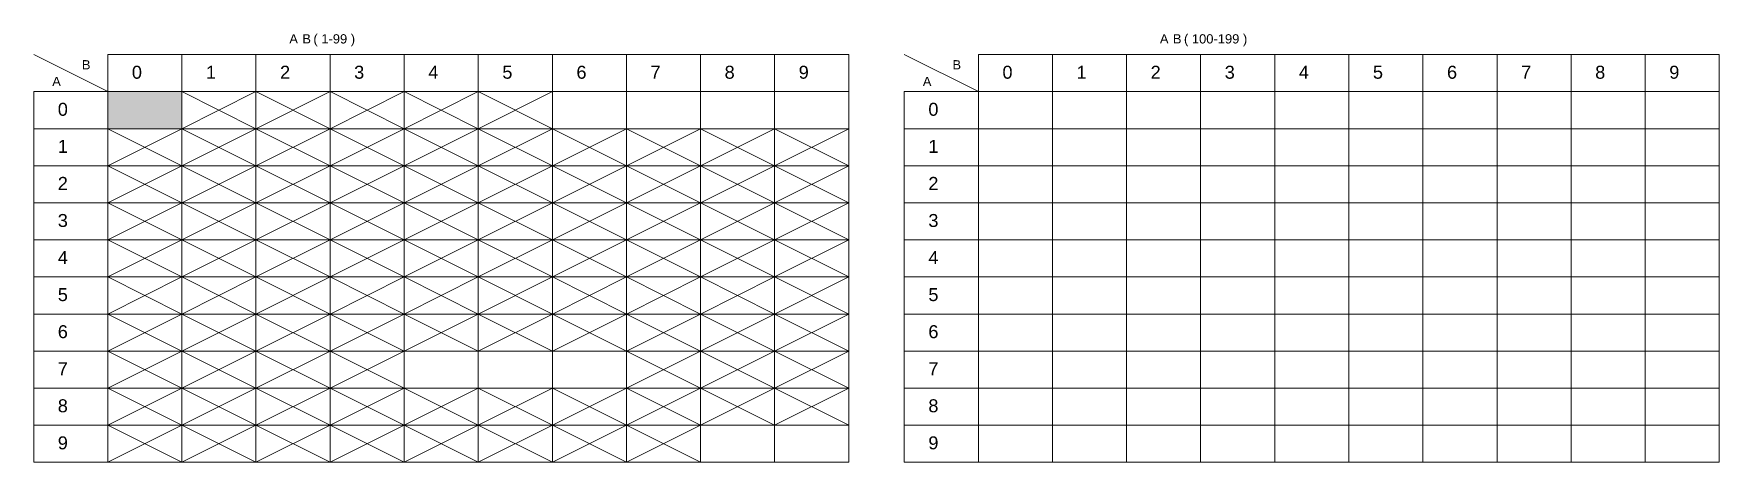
# Model space of a CAD drawing. Header units: millimetres. Extents: x 1900 to 5196, y 1354 to 2616.
# Drawn here: x 2030 to 2485, y 2500 to 2615.6 of the extents above; entities that cross this region are included whole.
import ezdxf

# ---------------------------------------------------------------- set-up
doc = ezdxf.new("R2010")
doc.units = ezdxf.units.MM
doc.layers.get('0').update_dxf_attribs({"lineweight": 20})
doc.layers.add('Маркировка', color=7, linetype='Continuous', lineweight=25)
doc.styles.get("Standard").update_dxf_attribs({"font": 'arial.ttf'})

msp = doc.modelspace()

# ---------------------------------------------------------------- hatches: boundary and pattern name
at = {"true_color": 0xffffff}
h = msp.add_hatch(color=7, dxfattribs=at)
h.dxf.hatch_style = 1
h.paths.add_polyline_path([(2070, 2600), (2050, 2600), (2050, 2590), (2070, 2590)])

# ---------------------------------------------------------------- linework, layer by layer
for p, q in [((2030, 2610), (2050, 2600)), ((2265, 2610), (2285, 2600)), ((2070, 2600), (2090, 2590)), ((2090, 2600), (2070, 2590)), ((2090, 2600), (2110, 2590)), ((2110, 2600), (2090, 2590)), ((2110, 2600), (2130, 2590)), ((2130, 2600), (2110, 2590)), ((2130, 2600), (2150, 2590)), ((2150, 2600), (2130, 2590)), ((2150, 2600), (2170, 2590)), ((2170, 2600), (2150, 2590)), ((2050, 2590), (2070, 2580)), ((2070, 2590), (2050, 2580)), ((2070, 2590), (2090, 2580)), ((2090, 2590), (2070, 2580)), ((2090, 2590), (2110, 2580)), ((2110, 2590), (2090, 2580)), ((2110, 2590), (2130, 2580)), ((2130, 2590), (2110, 2580)), ((2130, 2590), (2150, 2580)), ((2150, 2590), (2130, 2580)), ((2150, 2590), (2170, 2580)), ((2170, 2590), (2150, 2580)), ((2170, 2590), (2190, 2580)), ((2190, 2590), (2170, 2580)), ((2190, 2590), (2210, 2580)), ((2210, 2590), (2190, 2580)), ((2210, 2590), (2230, 2580)), ((2230, 2590), (2210, 2580)), ((2230, 2590), (2250, 2580)), ((2250, 2590), (2230, 2580)), ((2050, 2580), (2070, 2570)), ((2070, 2580), (2050, 2570)), ((2070, 2580), (2090, 2570)), ((2090, 2580), (2070, 2570)), ((2090, 2580), (2110, 2570)), ((2110, 2580), (2090, 2570)), ((2110, 2580), (2130, 2570)), ((2130, 2580), (2110, 2570)), ((2130, 2580), (2150, 2570)), ((2150, 2580), (2130, 2570)), ((2150, 2580), (2170, 2570)), ((2170, 2580), (2150, 2570)), ((2170, 2580), (2190, 2570)), ((2190, 2580), (2170, 2570)), ((2190, 2580), (2210, 2570)), ((2210, 2580), (2190, 2570)), ((2210, 2580), (2230, 2570)), ((2230, 2580), (2210, 2570)), ((2230, 2580), (2250, 2570)), ((2250, 2580), (2230, 2570)), ((2050, 2570), (2070, 2560)), ((2070, 2570), (2050, 2560)), ((2070, 2570), (2090, 2560)), ((2090, 2570), (2070, 2560)), ((2090, 2570), (2110, 2560)), ((2110, 2570), (2090, 2560)), ((2110, 2570), (2130, 2560)), ((2130, 2570), (2110, 2560)), ((2130, 2570), (2150, 2560)), ((2150, 2570), (2130, 2560)), ((2150, 2570), (2170, 2560)), ((2170, 2570), (2150, 2560)), ((2170, 2570), (2190, 2560)), ((2190, 2570), (2170, 2560)), ((2190, 2570), (2210, 2560)), ((2210, 2570), (2190, 2560)), ((2210, 2570), (2230, 2560)), ((2230, 2570), (2210, 2560)), ((2230, 2570), (2250, 2560)), ((2250, 2570), (2230, 2560)), ((2050, 2560), (2070, 2550)), ((2070, 2560), (2050, 2550)), ((2070, 2560), (2090, 2550)), ((2090, 2560), (2070, 2550)), ((2090, 2560), (2110, 2550)), ((2110, 2560), (2090, 2550)), ((2110, 2560), (2130, 2550)), ((2130, 2560), (2110, 2550)), ((2130, 2560), (2150, 2550)), ((2150, 2560), (2130, 2550)), ((2150, 2560), (2170, 2550)), ((2170, 2560), (2150, 2550)), ((2170, 2560), (2190, 2550)), ((2190, 2560), (2170, 2550)), ((2190, 2560), (2210, 2550)), ((2210, 2560), (2190, 2550)), ((2210, 2560), (2230, 2550)), ((2230, 2560), (2210, 2550)), ((2230, 2560), (2250, 2550)), ((2250, 2560), (2230, 2550)), ((2050, 2550), (2070, 2540)), ((2070, 2550), (2050, 2540)), ((2070, 2550), (2090, 2540)), ((2090, 2550), (2070, 2540)), ((2090, 2550), (2110, 2540)), ((2110, 2550), (2090, 2540)), ((2110, 2550), (2130, 2540)), ((2130, 2550), (2110, 2540)), ((2130, 2550), (2150, 2540)), ((2150, 2550), (2130, 2540)), ((2150, 2550), (2170, 2540)), ((2170, 2550), (2150, 2540)), ((2170, 2550), (2190, 2540)), ((2190, 2550), (2170, 2540)), ((2190, 2550), (2210, 2540)), ((2210, 2550), (2190, 2540)), ((2210, 2550), (2230, 2540)), ((2230, 2550), (2210, 2540)), ((2230, 2550), (2250, 2540)), ((2250, 2550), (2230, 2540)), ((2050, 2540), (2070, 2530)), ((2070, 2540), (2050, 2530)), ((2070, 2540), (2090, 2530)), ((2090, 2540), (2070, 2530)), ((2090, 2540), (2110, 2530)), ((2110, 2540), (2090, 2530)), ((2110, 2540), (2130, 2530)), ((2130, 2540), (2110, 2530)), ((2130, 2540), (2150, 2530)), ((2150, 2540), (2130, 2530)), ((2150, 2540), (2170, 2530)), ((2170, 2540), (2150, 2530)), ((2170, 2540), (2190, 2530)), ((2190, 2540), (2170, 2530)), ((2190, 2540), (2210, 2530)), ((2210, 2540), (2190, 2530)), ((2210, 2540), (2230, 2530)), ((2230, 2540), (2210, 2530)), ((2230, 2540), (2250, 2530)), ((2250, 2540), (2230, 2530)), ((2050, 2530), (2070, 2520)), ((2070, 2530), (2050, 2520)), ((2070, 2530), (2090, 2520)), ((2090, 2530), (2070, 2520)), ((2090, 2530), (2110, 2520)), ((2110, 2530), (2090, 2520)), ((2110, 2530), (2130, 2520)), ((2130, 2530), (2110, 2520)), ((2190, 2530), (2210, 2520)), ((2210, 2530), (2190, 2520)), ((2210, 2530), (2230, 2520)), ((2230, 2530), (2210, 2520)), ((2230, 2530), (2250, 2520)), ((2250, 2530), (2230, 2520)), ((2050, 2520), (2070, 2510)), ((2070, 2520), (2050, 2510)), ((2070, 2520), (2090, 2510)), ((2090, 2520), (2070, 2510)), ((2090, 2520), (2110, 2510)), ((2110, 2520), (2090, 2510)), ((2110, 2520), (2130, 2510)), ((2130, 2520), (2110, 2510)), ((2130, 2520), (2150, 2510)), ((2150, 2520), (2130, 2510)), ((2150, 2520), (2170, 2510)), ((2170, 2520), (2150, 2510)), ((2170, 2520), (2190, 2510)), ((2190, 2520), (2170, 2510)), ((2190, 2520), (2210, 2510)), ((2210, 2520), (2190, 2510)), ((2210, 2520), (2230, 2510)), ((2230, 2520), (2210, 2510)), ((2230, 2520), (2250, 2510)), ((2250, 2520), (2230, 2510)), ((2050, 2510), (2070, 2500)), ((2070, 2510), (2050, 2500)), ((2070, 2510), (2090, 2500)), ((2090, 2510), (2070, 2500)), ((2090, 2510), (2110, 2500)), ((2110, 2510), (2090, 2500)), ((2110, 2510), (2130, 2500)), ((2130, 2510), (2110, 2500)), ((2130, 2510), (2150, 2500)), ((2150, 2510), (2130, 2500)), ((2150, 2510), (2170, 2500)), ((2170, 2510), (2150, 2500)), ((2170, 2510), (2190, 2500)), ((2190, 2510), (2170, 2500)), ((2190, 2510), (2210, 2500)), ((2210, 2510), (2190, 2500))]:
    msp.add_line(p, q)
for points in [[(2050, 2610), (2070, 2610), (2070, 2600), (2050, 2600)], [(2070, 2610), (2090, 2610), (2090, 2600), (2070, 2600)], [(2090, 2610), (2110, 2610), (2110, 2600), (2090, 2600)], [(2110, 2610), (2130, 2610), (2130, 2600), (2110, 2600)], [(2130, 2610), (2150, 2610), (2150, 2600), (2130, 2600)], [(2150, 2610), (2170, 2610), (2170, 2600), (2150, 2600)], [(2170, 2610), (2190, 2610), (2190, 2600), (2170, 2600)], [(2190, 2610), (2210, 2610), (2210, 2600), (2190, 2600)], [(2210, 2610), (2230, 2610), (2230, 2600), (2210, 2600)], [(2230, 2610), (2250, 2610), (2250, 2600), (2230, 2600)], [(2285, 2610), (2305, 2610), (2305, 2600), (2285, 2600)], [(2305, 2610), (2325, 2610), (2325, 2600), (2305, 2600)], [(2325, 2610), (2345, 2610), (2345, 2600), (2325, 2600)], [(2345, 2610), (2365, 2610), (2365, 2600), (2345, 2600)], [(2365, 2610), (2385, 2610), (2385, 2600), (2365, 2600)], [(2385, 2610), (2405, 2610), (2405, 2600), (2385, 2600)], [(2405, 2610), (2425, 2610), (2425, 2600), (2405, 2600)], [(2425, 2610), (2445, 2610), (2445, 2600), (2425, 2600)], [(2445, 2610), (2465, 2610), (2465, 2600), (2445, 2600)], [(2465, 2610), (2485, 2610), (2485, 2600), (2465, 2600)], [(2030, 2600), (2050, 2600), (2050, 2590), (2030, 2590)], [(2050, 2600), (2070, 2600), (2070, 2590), (2050, 2590)], [(2070, 2600), (2090, 2600), (2090, 2590), (2070, 2590)], [(2090, 2600), (2110, 2600), (2110, 2590), (2090, 2590)], [(2110, 2600), (2130, 2600), (2130, 2590), (2110, 2590)], [(2130, 2600), (2150, 2600), (2150, 2590), (2130, 2590)], [(2150, 2600), (2170, 2600), (2170, 2590), (2150, 2590)], [(2170, 2600), (2190, 2600), (2190, 2590), (2170, 2590)], [(2190, 2600), (2210, 2600), (2210, 2590), (2190, 2590)], [(2210, 2600), (2230, 2600), (2230, 2590), (2210, 2590)], [(2230, 2600), (2250, 2600), (2250, 2590), (2230, 2590)], [(2265, 2600), (2285, 2600), (2285, 2590), (2265, 2590)], [(2285, 2600), (2305, 2600), (2305, 2590), (2285, 2590)], [(2305, 2600), (2325, 2600), (2325, 2590), (2305, 2590)], [(2325, 2600), (2345, 2600), (2345, 2590), (2325, 2590)], [(2345, 2600), (2365, 2600), (2365, 2590), (2345, 2590)], [(2365, 2600), (2385, 2600), (2385, 2590), (2365, 2590)], [(2385, 2600), (2405, 2600), (2405, 2590), (2385, 2590)], [(2405, 2600), (2425, 2600), (2425, 2590), (2405, 2590)], [(2425, 2600), (2445, 2600), (2445, 2590), (2425, 2590)], [(2445, 2600), (2465, 2600), (2465, 2590), (2445, 2590)], [(2465, 2600), (2485, 2600), (2485, 2590), (2465, 2590)], [(2030, 2590), (2050, 2590), (2050, 2580), (2030, 2580)], [(2050, 2590), (2070, 2590), (2070, 2580), (2050, 2580)], [(2070, 2590), (2090, 2590), (2090, 2580), (2070, 2580)], [(2090, 2590), (2110, 2590), (2110, 2580), (2090, 2580)], [(2110, 2590), (2130, 2590), (2130, 2580), (2110, 2580)], [(2130, 2590), (2150, 2590), (2150, 2580), (2130, 2580)], [(2150, 2590), (2170, 2590), (2170, 2580), (2150, 2580)], [(2170, 2590), (2190, 2590), (2190, 2580), (2170, 2580)], [(2190, 2590), (2210, 2590), (2210, 2580), (2190, 2580)], [(2210, 2590), (2230, 2590), (2230, 2580), (2210, 2580)], [(2230, 2590), (2250, 2590), (2250, 2580), (2230, 2580)], [(2265, 2590), (2285, 2590), (2285, 2580), (2265, 2580)], [(2285, 2590), (2305, 2590), (2305, 2580), (2285, 2580)], [(2305, 2590), (2325, 2590), (2325, 2580), (2305, 2580)], [(2325, 2590), (2345, 2590), (2345, 2580), (2325, 2580)], [(2345, 2590), (2365, 2590), (2365, 2580), (2345, 2580)], [(2365, 2590), (2385, 2590), (2385, 2580), (2365, 2580)], [(2385, 2590), (2405, 2590), (2405, 2580), (2385, 2580)], [(2405, 2590), (2425, 2590), (2425, 2580), (2405, 2580)], [(2425, 2590), (2445, 2590), (2445, 2580), (2425, 2580)], [(2445, 2590), (2465, 2590), (2465, 2580), (2445, 2580)], [(2465, 2590), (2485, 2590), (2485, 2580), (2465, 2580)], [(2030, 2580), (2050, 2580), (2050, 2570), (2030, 2570)], [(2050, 2580), (2070, 2580), (2070, 2570), (2050, 2570)], [(2070, 2580), (2090, 2580), (2090, 2570), (2070, 2570)], [(2090, 2580), (2110, 2580), (2110, 2570), (2090, 2570)], [(2110, 2580), (2130, 2580), (2130, 2570), (2110, 2570)], [(2130, 2580), (2150, 2580), (2150, 2570), (2130, 2570)], [(2150, 2580), (2170, 2580), (2170, 2570), (2150, 2570)], [(2170, 2580), (2190, 2580), (2190, 2570), (2170, 2570)], [(2190, 2580), (2210, 2580), (2210, 2570), (2190, 2570)], [(2210, 2580), (2230, 2580), (2230, 2570), (2210, 2570)], [(2230, 2580), (2250, 2580), (2250, 2570), (2230, 2570)], [(2265, 2580), (2285, 2580), (2285, 2570), (2265, 2570)], [(2285, 2580), (2305, 2580), (2305, 2570), (2285, 2570)], [(2305, 2580), (2325, 2580), (2325, 2570), (2305, 2570)], [(2325, 2580), (2345, 2580), (2345, 2570), (2325, 2570)], [(2345, 2580), (2365, 2580), (2365, 2570), (2345, 2570)], [(2365, 2580), (2385, 2580), (2385, 2570), (2365, 2570)], [(2385, 2580), (2405, 2580), (2405, 2570), (2385, 2570)], [(2405, 2580), (2425, 2580), (2425, 2570), (2405, 2570)], [(2425, 2580), (2445, 2580), (2445, 2570), (2425, 2570)], [(2445, 2580), (2465, 2580), (2465, 2570), (2445, 2570)], [(2465, 2580), (2485, 2580), (2485, 2570), (2465, 2570)], [(2030, 2570), (2050, 2570), (2050, 2560), (2030, 2560)], [(2050, 2570), (2070, 2570), (2070, 2560), (2050, 2560)], [(2070, 2570), (2090, 2570), (2090, 2560), (2070, 2560)], [(2090, 2570), (2110, 2570), (2110, 2560), (2090, 2560)], [(2110, 2570), (2130, 2570), (2130, 2560), (2110, 2560)], [(2130, 2570), (2150, 2570), (2150, 2560), (2130, 2560)], [(2150, 2570), (2170, 2570), (2170, 2560), (2150, 2560)], [(2170, 2570), (2190, 2570), (2190, 2560), (2170, 2560)], [(2190, 2570), (2210, 2570), (2210, 2560), (2190, 2560)], [(2210, 2570), (2230, 2570), (2230, 2560), (2210, 2560)], [(2230, 2570), (2250, 2570), (2250, 2560), (2230, 2560)], [(2265, 2570), (2285, 2570), (2285, 2560), (2265, 2560)], [(2285, 2570), (2305, 2570), (2305, 2560), (2285, 2560)], [(2305, 2570), (2325, 2570), (2325, 2560), (2305, 2560)], [(2325, 2570), (2345, 2570), (2345, 2560), (2325, 2560)], [(2345, 2570), (2365, 2570), (2365, 2560), (2345, 2560)], [(2365, 2570), (2385, 2570), (2385, 2560), (2365, 2560)], [(2385, 2570), (2405, 2570), (2405, 2560), (2385, 2560)], [(2405, 2570), (2425, 2570), (2425, 2560), (2405, 2560)], [(2425, 2570), (2445, 2570), (2445, 2560), (2425, 2560)], [(2445, 2570), (2465, 2570), (2465, 2560), (2445, 2560)], [(2465, 2570), (2485, 2570), (2485, 2560), (2465, 2560)], [(2030, 2560), (2050, 2560), (2050, 2550), (2030, 2550)], [(2050, 2560), (2070, 2560), (2070, 2550), (2050, 2550)], [(2070, 2560), (2090, 2560), (2090, 2550), (2070, 2550)], [(2090, 2560), (2110, 2560), (2110, 2550), (2090, 2550)], [(2110, 2560), (2130, 2560), (2130, 2550), (2110, 2550)], [(2130, 2560), (2150, 2560), (2150, 2550), (2130, 2550)], [(2150, 2560), (2170, 2560), (2170, 2550), (2150, 2550)], [(2170, 2560), (2190, 2560), (2190, 2550), (2170, 2550)], [(2190, 2560), (2210, 2560), (2210, 2550), (2190, 2550)], [(2210, 2560), (2230, 2560), (2230, 2550), (2210, 2550)], [(2230, 2560), (2250, 2560), (2250, 2550), (2230, 2550)], [(2265, 2560), (2285, 2560), (2285, 2550), (2265, 2550)], [(2285, 2560), (2305, 2560), (2305, 2550), (2285, 2550)], [(2305, 2560), (2325, 2560), (2325, 2550), (2305, 2550)], [(2325, 2560), (2345, 2560), (2345, 2550), (2325, 2550)], [(2345, 2560), (2365, 2560), (2365, 2550), (2345, 2550)], [(2365, 2560), (2385, 2560), (2385, 2550), (2365, 2550)], [(2385, 2560), (2405, 2560), (2405, 2550), (2385, 2550)], [(2405, 2560), (2425, 2560), (2425, 2550), (2405, 2550)], [(2425, 2560), (2445, 2560), (2445, 2550), (2425, 2550)], [(2445, 2560), (2465, 2560), (2465, 2550), (2445, 2550)], [(2465, 2560), (2485, 2560), (2485, 2550), (2465, 2550)], [(2030, 2550), (2050, 2550), (2050, 2540), (2030, 2540)], [(2050, 2550), (2070, 2550), (2070, 2540), (2050, 2540)], [(2070, 2550), (2090, 2550), (2090, 2540), (2070, 2540)], [(2090, 2550), (2110, 2550), (2110, 2540), (2090, 2540)], [(2110, 2550), (2130, 2550), (2130, 2540), (2110, 2540)], [(2130, 2550), (2150, 2550), (2150, 2540), (2130, 2540)], [(2150, 2550), (2170, 2550), (2170, 2540), (2150, 2540)], [(2170, 2550), (2190, 2550), (2190, 2540), (2170, 2540)], [(2190, 2550), (2210, 2550), (2210, 2540), (2190, 2540)], [(2210, 2550), (2230, 2550), (2230, 2540), (2210, 2540)], [(2230, 2550), (2250, 2550), (2250, 2540), (2230, 2540)], [(2265, 2550), (2285, 2550), (2285, 2540), (2265, 2540)], [(2285, 2550), (2305, 2550), (2305, 2540), (2285, 2540)], [(2305, 2550), (2325, 2550), (2325, 2540), (2305, 2540)], [(2325, 2550), (2345, 2550), (2345, 2540), (2325, 2540)], [(2345, 2550), (2365, 2550), (2365, 2540), (2345, 2540)], [(2365, 2550), (2385, 2550), (2385, 2540), (2365, 2540)], [(2385, 2550), (2405, 2550), (2405, 2540), (2385, 2540)], [(2405, 2550), (2425, 2550), (2425, 2540), (2405, 2540)], [(2425, 2550), (2445, 2550), (2445, 2540), (2425, 2540)], [(2445, 2550), (2465, 2550), (2465, 2540), (2445, 2540)], [(2465, 2550), (2485, 2550), (2485, 2540), (2465, 2540)], [(2030, 2540), (2050, 2540), (2050, 2530), (2030, 2530)], [(2050, 2540), (2070, 2540), (2070, 2530), (2050, 2530)], [(2070, 2540), (2090, 2540), (2090, 2530), (2070, 2530)], [(2090, 2540), (2110, 2540), (2110, 2530), (2090, 2530)], [(2110, 2540), (2130, 2540), (2130, 2530), (2110, 2530)], [(2130, 2540), (2150, 2540), (2150, 2530), (2130, 2530)], [(2150, 2540), (2170, 2540), (2170, 2530), (2150, 2530)], [(2170, 2540), (2190, 2540), (2190, 2530), (2170, 2530)], [(2190, 2540), (2210, 2540), (2210, 2530), (2190, 2530)], [(2210, 2540), (2230, 2540), (2230, 2530), (2210, 2530)], [(2230, 2540), (2250, 2540), (2250, 2530), (2230, 2530)], [(2265, 2540), (2285, 2540), (2285, 2530), (2265, 2530)], [(2285, 2540), (2305, 2540), (2305, 2530), (2285, 2530)], [(2305, 2540), (2325, 2540), (2325, 2530), (2305, 2530)], [(2325, 2540), (2345, 2540), (2345, 2530), (2325, 2530)], [(2345, 2540), (2365, 2540), (2365, 2530), (2345, 2530)], [(2365, 2540), (2385, 2540), (2385, 2530), (2365, 2530)], [(2385, 2540), (2405, 2540), (2405, 2530), (2385, 2530)], [(2405, 2540), (2425, 2540), (2425, 2530), (2405, 2530)], [(2425, 2540), (2445, 2540), (2445, 2530), (2425, 2530)], [(2445, 2540), (2465, 2540), (2465, 2530), (2445, 2530)], [(2465, 2540), (2485, 2540), (2485, 2530), (2465, 2530)], [(2030, 2530), (2050, 2530), (2050, 2520), (2030, 2520)], [(2050, 2530), (2070, 2530), (2070, 2520), (2050, 2520)], [(2070, 2530), (2090, 2530), (2090, 2520), (2070, 2520)], [(2090, 2530), (2110, 2530), (2110, 2520), (2090, 2520)], [(2110, 2530), (2130, 2530), (2130, 2520), (2110, 2520)], [(2130, 2530), (2150, 2530), (2150, 2520), (2130, 2520)], [(2150, 2530), (2170, 2530), (2170, 2520), (2150, 2520)], [(2170, 2530), (2190, 2530), (2190, 2520), (2170, 2520)], [(2190, 2530), (2210, 2530), (2210, 2520), (2190, 2520)], [(2210, 2530), (2230, 2530), (2230, 2520), (2210, 2520)], [(2230, 2530), (2250, 2530), (2250, 2520), (2230, 2520)], [(2265, 2530), (2285, 2530), (2285, 2520), (2265, 2520)], [(2285, 2530), (2305, 2530), (2305, 2520), (2285, 2520)], [(2305, 2530), (2325, 2530), (2325, 2520), (2305, 2520)], [(2325, 2530), (2345, 2530), (2345, 2520), (2325, 2520)], [(2345, 2530), (2365, 2530), (2365, 2520), (2345, 2520)], [(2365, 2530), (2385, 2530), (2385, 2520), (2365, 2520)], [(2385, 2530), (2405, 2530), (2405, 2520), (2385, 2520)], [(2405, 2530), (2425, 2530), (2425, 2520), (2405, 2520)], [(2425, 2530), (2445, 2530), (2445, 2520), (2425, 2520)], [(2445, 2530), (2465, 2530), (2465, 2520), (2445, 2520)], [(2465, 2530), (2485, 2530), (2485, 2520), (2465, 2520)], [(2030, 2520), (2050, 2520), (2050, 2510), (2030, 2510)], [(2050, 2520), (2070, 2520), (2070, 2510), (2050, 2510)], [(2070, 2520), (2090, 2520), (2090, 2510), (2070, 2510)], [(2090, 2520), (2110, 2520), (2110, 2510), (2090, 2510)], [(2110, 2520), (2130, 2520), (2130, 2510), (2110, 2510)], [(2130, 2520), (2150, 2520), (2150, 2510), (2130, 2510)], [(2150, 2520), (2170, 2520), (2170, 2510), (2150, 2510)], [(2170, 2520), (2190, 2520), (2190, 2510), (2170, 2510)], [(2190, 2520), (2210, 2520), (2210, 2510), (2190, 2510)], [(2210, 2520), (2230, 2520), (2230, 2510), (2210, 2510)], [(2230, 2520), (2250, 2520), (2250, 2510), (2230, 2510)], [(2265, 2520), (2285, 2520), (2285, 2510), (2265, 2510)], [(2285, 2520), (2305, 2520), (2305, 2510), (2285, 2510)], [(2305, 2520), (2325, 2520), (2325, 2510), (2305, 2510)], [(2325, 2520), (2345, 2520), (2345, 2510), (2325, 2510)], [(2345, 2520), (2365, 2520), (2365, 2510), (2345, 2510)], [(2365, 2520), (2385, 2520), (2385, 2510), (2365, 2510)], [(2385, 2520), (2405, 2520), (2405, 2510), (2385, 2510)], [(2405, 2520), (2425, 2520), (2425, 2510), (2405, 2510)], [(2425, 2520), (2445, 2520), (2445, 2510), (2425, 2510)], [(2445, 2520), (2465, 2520), (2465, 2510), (2445, 2510)], [(2465, 2520), (2485, 2520), (2485, 2510), (2465, 2510)], [(2030, 2510), (2050, 2510), (2050, 2500), (2030, 2500)], [(2050, 2510), (2070, 2510), (2070, 2500), (2050, 2500)], [(2070, 2510), (2090, 2510), (2090, 2500), (2070, 2500)], [(2090, 2510), (2110, 2510), (2110, 2500), (2090, 2500)], [(2110, 2510), (2130, 2510), (2130, 2500), (2110, 2500)], [(2130, 2510), (2150, 2510), (2150, 2500), (2130, 2500)], [(2150, 2510), (2170, 2510), (2170, 2500), (2150, 2500)], [(2170, 2510), (2190, 2510), (2190, 2500), (2170, 2500)], [(2190, 2510), (2210, 2510), (2210, 2500), (2190, 2500)], [(2210, 2510), (2230, 2510), (2230, 2500), (2210, 2500)], [(2230, 2510), (2250, 2510), (2250, 2500), (2230, 2500)], [(2265, 2510), (2285, 2510), (2285, 2500), (2265, 2500)], [(2285, 2510), (2305, 2510), (2305, 2500), (2285, 2500)], [(2305, 2510), (2325, 2510), (2325, 2500), (2305, 2500)], [(2325, 2510), (2345, 2510), (2345, 2500), (2325, 2500)], [(2345, 2510), (2365, 2510), (2365, 2500), (2345, 2500)], [(2365, 2510), (2385, 2510), (2385, 2500), (2365, 2500)], [(2385, 2510), (2405, 2510), (2405, 2500), (2385, 2500)], [(2405, 2510), (2425, 2510), (2425, 2500), (2405, 2500)], [(2425, 2510), (2445, 2510), (2445, 2500), (2425, 2500)], [(2445, 2510), (2465, 2510), (2465, 2500), (2445, 2500)], [(2465, 2510), (2485, 2510), (2485, 2500), (2465, 2500)]]:
    msp.add_lwpolyline(points, close=True)

# ---------------------------------------------------------------- texts
at = {"layer": 'Маркировка'}
for s, height, p in [('A', 2.5, (2099, 2613)), ('B', 2.5, (2102.5, 2613)), ('( 1-99 )', 2.5, (2105.5, 2613)), ('A', 2.5, (2334, 2613)), ('B', 2.5, (2337.5, 2613)), ('( 100-199 )', 2.5, (2340.5, 2613)), ('B', 2.5, (2043, 2606)), ('B', 2.5, (2278, 2606)), ('A', 2.5, (2035, 2601.5)), ('0', 3.5, (2056.5, 2603.49)), ('1', 3.5, (2076.5, 2603.49)), ('2', 3.5, (2096.5, 2603.49)), ('3', 3.5, (2116.5, 2603.49)), ('4', 3.5, (2136.5, 2603.49)), ('5', 3.5, (2156.5, 2603.49)), ('6', 3.5, (2176.5, 2603.49)), ('7', 3.5, (2196.5, 2603.49)), ('8', 3.5, (2216.5, 2603.49)), ('9', 3.5, (2236.5, 2603.49)), ('A', 2.5, (2270, 2601.5)), ('0', 3.5, (2291.5, 2603.49)), ('1', 3.5, (2311.5, 2603.49)), ('2', 3.5, (2331.5, 2603.49)), ('3', 3.5, (2351.5, 2603.49)), ('4', 3.5, (2371.5, 2603.49)), ('5', 3.5, (2391.5, 2603.49)), ('6', 3.5, (2411.5, 2603.49)), ('7', 3.5, (2431.5, 2603.49)), ('8', 3.5, (2451.5, 2603.49)), ('9', 3.5, (2471.5, 2603.49)), ('0', 3.5, (2036.5, 2593.49)), ('0', 3.5, (2271.5, 2593.49)), ('1', 3.5, (2036.5, 2583.49)), ('1', 3.5, (2271.5, 2583.49)), ('2', 3.5, (2036.5, 2573.49)), ('2', 3.5, (2271.5, 2573.49)), ('3', 3.5, (2036.5, 2563.49)), ('3', 3.5, (2271.5, 2563.49)), ('4', 3.5, (2036.5, 2553.49)), ('4', 3.5, (2271.5, 2553.49)), ('5', 3.5, (2036.5, 2543.49)), ('5', 3.5, (2271.5, 2543.49)), ('6', 3.5, (2036.5, 2533.49)), ('6', 3.5, (2271.5, 2533.49)), ('7', 3.5, (2036.5, 2523.49)), ('7', 3.5, (2271.5, 2523.49)), ('8', 3.5, (2036.5, 2513.49)), ('8', 3.5, (2271.5, 2513.49)), ('9', 3.5, (2036.5, 2503.49)), ('9', 3.5, (2271.5, 2503.49))]:
    msp.add_text(s, height=height, dxfattribs=at).set_placement(p)

doc.saveas('drawing.dxf')
